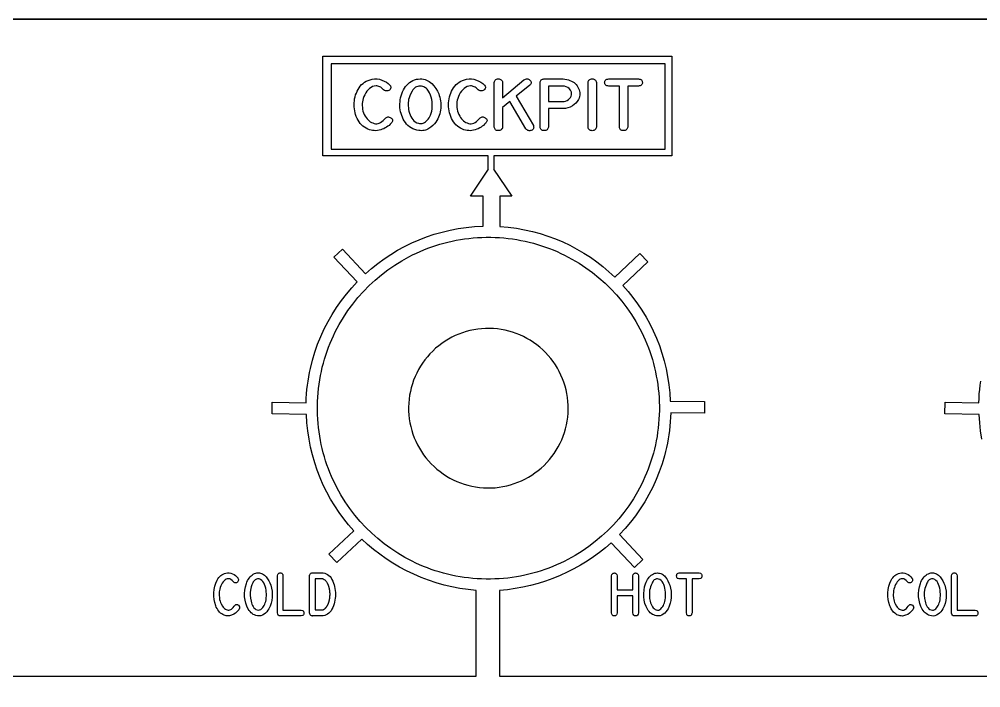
# Model space of a CAD drawing. Extents: x -1 to 333, y -1 to 144.
# Drawn here: x 86.3 to 158, y 94.5 to 144.4 of the extents above; entities that cross this region are included whole.
import ezdxf

# ---------------------------------------------------------------- set-up
doc = ezdxf.new("R2010")
doc.units = 0
for name, color, linetype in [('_BACKPANEL', 5, 'CONTINUOUS'), ('_ENGRAVING', 105, 'CONTINUOUS'), ('_TOPLAYER', 1, 'CONTINUOUS')]:
    doc.layers.add(name, color=color, linetype=linetype)

msp = doc.modelspace()

# ---------------------------------------------------------------- linework, layer by layer
at = {"layer": '_BACKPANEL'}
msp.add_lwpolyline([(332.671, 144.363), (332.671, 139.666), (332.671, 130.272), (332.671, 120.878), (332.671, 41.031), (332.671, 31.637), (10.329, 31.637), (10.329, 41.031), (10.329, 120.878), (10.329, 130.272), (10.329, 139.666), (10.329, 144.363)], close=True, dxfattribs=at)
msp.add_lwpolyline([(121.333, 121.3, 0.414214), (115.302, 115.433, 0.414214), (121.17, 109.401, 0.414214), (127.201, 115.269, 0.414214)], format="xyb", close=True, dxfattribs=at)
at = {"layer": '_ENGRAVING'}
for points in [[(71.668, 95.357), (120.341, 95.357), (120.341, 101.762), (119.732, 101.823), (119.129, 101.91), (118.532, 102.024), (117.944, 102.163), (117.364, 102.327), (116.794, 102.515), (116.235, 102.727), (115.687, 102.961), (115.151, 103.218), (114.628, 103.496), (114.119, 103.795), (113.626, 104.114), (113.148, 104.452), (112.687, 104.809), (112.243, 105.185), (111.818, 105.577), (109.958, 103.831), (109.361, 104.466), (111.214, 106.203), (110.828, 106.645), (110.461, 107.103), (110.115, 107.577), (109.789, 108.066), (109.484, 108.57), (109.202, 109.087), (108.941, 109.618), (108.703, 110.161), (108.489, 110.716), (108.299, 111.282), (108.133, 111.86), (107.992, 112.447), (107.877, 113.044), (107.788, 113.65), (107.725, 114.264), (107.69, 114.887), (105.124, 114.926), (105.138, 115.797), (107.657, 115.758), (107.671, 116.086), (107.692, 116.412), (107.721, 116.736), (107.758, 117.057), (107.802, 117.376), (107.854, 117.692), (107.912, 118.006), (107.978, 118.317), (108.131, 118.931), (108.312, 119.534), (108.519, 120.124), (108.753, 120.701), (109.012, 121.265), (109.295, 121.814), (109.603, 122.349), (109.933, 122.868), (110.286, 123.371), (110.661, 123.858), (111.057, 124.326), (111.472, 124.777), (109.738, 126.625), (110.373, 127.222), (112.096, 125.384), (112.542, 125.773), (113.004, 126.143), (113.481, 126.493), (113.974, 126.822), (114.482, 127.129), (115.004, 127.415), (115.538, 127.678), (116.086, 127.917), (116.646, 128.133), (117.217, 128.324), (117.8, 128.491), (118.392, 128.631), (118.995, 128.746), (119.606, 128.833), (120.227, 128.893), (120.855, 128.925), (120.855, 131.168), (119.915, 131.168), (121.26, 133.185), (121.247, 133.185), (121.247, 134.182), (108.914, 134.182), (108.914, 141.619), (134.943, 141.619), (134.943, 134.182), (121.655, 134.182), (121.655, 133.185), (121.643, 133.185), (123.005, 131.168), (122.105, 131.168), (122.105, 128.902), (122.725, 128.85), (123.337, 128.77), (123.939, 128.664), (124.532, 128.532), (125.114, 128.374), (125.686, 128.191), (126.246, 127.984), (126.794, 127.754), (127.33, 127.5), (127.852, 127.224), (128.361, 126.926), (128.855, 126.607), (129.334, 126.268), (129.798, 125.908), (130.245, 125.529), (130.676, 125.131), (132.552, 126.89), (133.149, 126.255), (131.285, 124.505), (131.669, 124.065), (132.034, 123.61), (132.379, 123.138), (132.703, 122.652), (133.006, 122.152), (133.288, 121.638), (133.548, 121.11), (133.785, 120.571), (134, 120.019), (134.19, 119.456), (134.356, 118.882), (134.498, 118.298), (134.615, 117.705), (134.705, 117.103), (134.77, 116.492), (134.807, 115.874), (137.376, 115.845), (137.366, 114.974), (134.852, 115.002), (134.84, 114.672), (134.819, 114.343), (134.791, 114.017), (134.755, 113.694), (134.712, 113.372), (134.661, 113.054), (134.603, 112.737), (134.537, 112.424), (134.465, 112.113), (134.385, 111.805), (134.204, 111.198), (133.996, 110.604), (133.762, 110.022), (133.502, 109.455), (133.217, 108.901), (132.908, 108.363), (132.575, 107.84), (132.22, 107.334), (131.843, 106.844), (131.445, 106.372), (131.026, 105.919), (132.772, 104.059), (132.137, 103.462), (130.4, 105.312), (129.98, 104.946), (129.542, 104.595), (129.087, 104.262), (128.617, 103.946), (128.132, 103.649), (127.633, 103.37), (127.121, 103.111), (126.597, 102.873), (126.062, 102.654), (125.517, 102.458), (124.963, 102.283), (124.401, 102.13), (123.832, 102.001), (123.256, 101.895), (122.676, 101.814), (122.091, 101.758), (122.091, 95.357), (170.553, 95.357)], [(158.045, 113.044), (157.956, 113.65), (157.893, 114.264), (157.858, 114.887), (155.292, 114.926), (155.306, 115.797), (157.825, 115.758), (157.839, 116.086), (157.86, 116.412), (157.889, 116.736), (157.926, 117.057), (157.97, 117.376)]]:
    msp.add_lwpolyline(points, dxfattribs=at)
for points in [[(109.529, 134.682), (134.439, 134.682), (134.439, 141.033), (109.529, 141.033)], [(114.043, 136.657), (114.023, 136.633), (114.012, 136.62), (114.004, 136.608), (113.926, 136.525), (113.843, 136.447), (113.754, 136.375), (113.659, 136.31), (113.558, 136.251), (113.451, 136.199), (113.339, 136.152), (113.221, 136.112), (113.1, 136.081), (112.979, 136.06), (112.859, 136.05), (112.74, 136.052), (112.621, 136.064), (112.502, 136.087), (112.384, 136.121), (112.266, 136.166), (112.134, 136.23), (112.011, 136.304), (111.897, 136.389), (111.792, 136.483), (111.696, 136.588), (111.61, 136.703), (111.532, 136.829), (111.464, 136.964), (111.404, 137.106), (111.354, 137.249), (111.313, 137.393), (111.281, 137.539), (111.258, 137.686), (111.244, 137.834), (111.239, 137.984), (111.244, 138.135), (111.257, 138.285), (111.28, 138.433), (111.313, 138.577), (111.354, 138.718), (111.405, 138.856), (111.465, 138.991), (111.535, 139.122), (111.614, 139.251), (111.702, 139.372), (111.8, 139.482), (111.907, 139.579), (112.024, 139.665), (112.15, 139.738), (112.285, 139.8), (112.43, 139.85), (112.584, 139.888), (112.767, 139.911), (112.949, 139.909), (113.131, 139.881), (113.313, 139.827), (113.487, 139.752), (113.644, 139.665), (113.785, 139.564), (113.91, 139.449), (113.921, 139.436), (113.961, 139.378), (113.981, 139.317), (113.982, 139.254), (113.962, 139.188), (113.927, 139.127), (113.879, 139.079), (113.819, 139.043), (113.747, 139.019), (113.664, 139.011), (113.586, 139.022), (113.51, 139.054), (113.437, 139.106), (113.293, 139.234), (113.222, 139.284), (113.151, 139.324), (113.081, 139.354), (113.012, 139.375), (112.944, 139.387), (112.876, 139.389), (112.744, 139.372), (112.62, 139.335), (112.503, 139.276), (112.392, 139.196), (112.29, 139.1), (112.197, 138.99), (112.113, 138.868), (112.037, 138.733), (111.973, 138.594), (111.923, 138.46), (111.886, 138.329), (111.863, 138.204), (111.849, 138.066), (111.846, 137.928), (111.853, 137.79), (111.871, 137.651), (111.901, 137.514), (111.944, 137.381), (111.999, 137.253), (112.068, 137.128), (112.135, 137.026), (112.207, 136.934), (112.283, 136.851), (112.363, 136.779), (112.448, 136.717), (112.536, 136.665), (112.629, 136.623), (112.727, 136.591), (112.826, 136.572), (112.924, 136.571), (113.022, 136.586), (113.119, 136.619), (113.216, 136.668), (113.312, 136.735), (113.408, 136.819), (113.503, 136.919), (113.544, 136.968), (113.596, 137.012), (113.648, 137.044), (113.701, 137.066), (113.755, 137.076), (113.809, 137.076), (113.864, 137.064), (113.92, 137.042), (113.976, 137.009), (114.027, 136.969), (114.066, 136.929), (114.092, 136.887), (114.107, 136.843), (114.109, 136.799), (114.099, 136.753), (114.077, 136.706)], [(117.546, 138.803), (117.592, 138.672), (117.631, 138.539), (117.661, 138.406), (117.684, 138.271), (117.699, 138.135), (117.706, 137.998), (117.706, 137.859), (117.697, 137.72), (117.681, 137.581), (117.657, 137.445), (117.624, 137.313), (117.584, 137.183), (117.535, 137.056), (117.479, 136.933), (117.414, 136.813), (117.341, 136.695), (117.236, 136.556), (117.112, 136.429), (116.971, 136.312), (116.812, 136.205), (116.727, 136.159), (116.64, 136.121), (116.551, 136.091), (116.46, 136.069), (116.366, 136.056), (116.27, 136.05), (116.172, 136.053), (116.072, 136.064), (115.912, 136.095), (115.762, 136.139), (115.621, 136.195), (115.49, 136.263), (115.368, 136.343), (115.256, 136.436), (115.154, 136.542), (115.062, 136.659), (114.979, 136.785), (114.905, 136.914), (114.841, 137.047), (114.786, 137.183), (114.741, 137.322), (114.704, 137.465), (114.678, 137.612), (114.66, 137.762), (114.652, 137.914), (114.653, 138.064), (114.663, 138.213), (114.682, 138.362), (114.71, 138.509), (114.747, 138.656), (114.794, 138.801), (114.849, 138.946), (114.914, 139.085), (114.988, 139.214), (115.07, 139.334), (115.162, 139.444), (115.262, 139.544), (115.371, 139.634), (115.49, 139.714), (115.617, 139.784), (115.747, 139.84), (115.88, 139.88), (116.016, 139.904), (116.155, 139.912), (116.286, 139.907), (116.41, 139.89), (116.529, 139.863), (116.641, 139.825), (116.748, 139.776), (116.848, 139.716), (116.942, 139.645), (117.03, 139.563), (117.19, 139.384), (117.329, 139.198), (117.448, 139.004)], [(121.087, 136.657), (121.067, 136.633), (121.056, 136.62), (121.047, 136.608), (120.97, 136.525), (120.887, 136.447), (120.797, 136.375), (120.702, 136.31), (120.602, 136.251), (120.495, 136.199), (120.383, 136.152), (120.265, 136.112), (120.144, 136.081), (120.023, 136.06), (119.903, 136.05), (119.784, 136.052), (119.665, 136.064), (119.546, 136.087), (119.428, 136.121), (119.31, 136.166), (119.178, 136.23), (119.055, 136.304), (118.941, 136.389), (118.836, 136.483), (118.74, 136.588), (118.654, 136.703), (118.576, 136.829), (118.507, 136.964), (118.448, 137.106), (118.398, 137.249), (118.357, 137.393), (118.325, 137.539), (118.302, 137.686), (118.288, 137.834), (118.283, 137.984), (118.288, 138.135), (118.301, 138.285), (118.324, 138.433), (118.356, 138.577), (118.398, 138.718), (118.449, 138.856), (118.509, 138.991), (118.579, 139.122), (118.658, 139.251), (118.746, 139.372), (118.844, 139.482), (118.951, 139.579), (119.067, 139.665), (119.193, 139.738), (119.329, 139.8), (119.473, 139.85), (119.628, 139.888), (119.81, 139.911), (119.993, 139.909), (120.175, 139.881), (120.357, 139.827), (120.531, 139.752), (120.688, 139.665), (120.829, 139.564), (120.954, 139.449), (120.965, 139.436), (121.005, 139.378), (121.025, 139.317), (121.025, 139.254), (121.006, 139.188), (120.97, 139.127), (120.923, 139.079), (120.863, 139.043), (120.79, 139.019), (120.708, 139.011), (120.629, 139.022), (120.554, 139.054), (120.481, 139.106), (120.337, 139.234), (120.265, 139.284), (120.195, 139.324), (120.125, 139.354), (120.056, 139.375), (119.987, 139.387), (119.919, 139.389), (119.788, 139.372), (119.664, 139.335), (119.546, 139.276), (119.436, 139.196), (119.334, 139.1), (119.241, 138.99), (119.156, 138.868), (119.081, 138.733), (119.017, 138.594), (118.967, 138.46), (118.93, 138.329), (118.907, 138.204), (118.893, 138.066), (118.889, 137.928), (118.897, 137.79), (118.915, 137.651), (118.944, 137.514), (118.987, 137.381), (119.043, 137.253), (119.112, 137.128), (119.179, 137.026), (119.251, 136.934), (119.327, 136.851), (119.407, 136.779), (119.491, 136.717), (119.58, 136.665), (119.673, 136.623), (119.77, 136.591), (119.869, 136.572), (119.968, 136.571), (120.066, 136.586), (120.163, 136.619), (120.26, 136.668), (120.356, 136.735), (120.452, 136.819), (120.547, 136.919), (120.588, 136.968), (120.639, 137.012), (120.692, 137.044), (120.745, 137.066), (120.798, 137.076), (120.853, 137.076), (120.908, 137.064), (120.964, 137.042), (121.02, 137.009), (121.071, 136.969), (121.11, 136.929), (121.136, 136.887), (121.15, 136.843), (121.153, 136.799), (121.143, 136.753), (121.121, 136.706)], [(123.906, 139.841), (123.967, 139.875), (124.027, 139.898), (124.084, 139.911), (124.14, 139.914), (124.194, 139.907), (124.247, 139.889), (124.297, 139.861), (124.346, 139.823), (124.388, 139.779), (124.417, 139.735), (124.434, 139.69), (124.439, 139.644), (124.432, 139.598), (124.412, 139.551), (124.38, 139.504), (124.335, 139.456), (123.327, 138.618), (124.605, 136.437), (124.623, 136.373), (124.63, 136.315), (124.627, 136.261), (124.613, 136.213), (124.588, 136.17), (124.554, 136.132), (124.508, 136.099), (124.453, 136.072), (124.393, 136.052), (124.336, 136.042), (124.283, 136.043), (124.232, 136.053), (124.184, 136.074), (124.138, 136.105), (124.096, 136.146), (124.056, 136.198), (122.863, 138.234), (122.308, 137.771), (122.308, 136.315), (122.293, 136.252), (122.27, 136.199), (122.241, 136.153), (122.204, 136.116), (122.161, 136.088), (122.11, 136.067), (122.052, 136.055), (121.988, 136.052), (121.924, 136.057), (121.868, 136.069), (121.819, 136.09), (121.778, 136.119), (121.746, 136.156), (121.721, 136.201), (121.703, 136.254), (121.694, 136.315), (121.694, 139.645), (121.703, 139.706), (121.721, 139.76), (121.746, 139.805), (121.778, 139.842), (121.819, 139.872), (121.868, 139.893), (121.924, 139.906), (121.988, 139.911), (122.052, 139.908), (122.11, 139.896), (122.161, 139.876), (122.204, 139.847), (122.241, 139.809), (122.27, 139.763), (122.293, 139.708), (122.308, 139.645), (122.308, 138.509)], [(126.78, 139.912), (126.822, 139.912), (126.958, 139.899), (127.089, 139.876), (127.215, 139.844), (127.336, 139.803), (127.444, 139.754), (127.544, 139.697), (127.636, 139.633), (127.72, 139.561), (127.796, 139.483), (127.863, 139.396), (127.923, 139.303), (127.973, 139.202), (128.014, 139.098), (128.043, 138.994), (128.061, 138.891), (128.066, 138.789), (128.06, 138.688), (128.041, 138.587), (128.011, 138.486), (127.969, 138.387), (127.883, 138.238), (127.778, 138.106), (127.654, 137.992), (127.512, 137.894), (127.355, 137.815), (127.188, 137.755), (127.01, 137.715), (126.822, 137.695), (126.78, 137.693), (125.722, 137.693), (125.722, 136.32), (125.709, 136.258), (125.688, 136.204), (125.66, 136.158), (125.625, 136.121), (125.583, 136.092), (125.533, 136.071), (125.477, 136.059), (125.413, 136.055), (125.349, 136.059), (125.292, 136.071), (125.243, 136.092), (125.201, 136.121), (125.166, 136.158), (125.139, 136.204), (125.119, 136.258), (125.106, 136.32), (125.106, 139.649), (125.118, 139.704), (125.136, 139.753), (125.162, 139.795), (125.194, 139.831), (125.233, 139.861), (125.28, 139.884), (125.333, 139.902), (125.393, 139.912), (125.413, 139.912)], [(129.302, 136.315), (129.286, 136.252), (129.264, 136.199), (129.236, 136.153), (129.2, 136.116), (129.158, 136.087), (129.109, 136.066), (129.054, 136.054), (128.991, 136.05), (128.929, 136.054), (128.874, 136.067), (128.825, 136.088), (128.783, 136.117), (128.748, 136.154), (128.72, 136.199), (128.698, 136.253), (128.683, 136.315), (128.683, 139.645), (128.698, 139.707), (128.72, 139.761), (128.748, 139.807), (128.783, 139.844), (128.825, 139.873), (128.874, 139.894), (128.929, 139.907), (128.991, 139.911), (129.054, 139.907), (129.109, 139.895), (129.158, 139.874), (129.2, 139.845), (129.236, 139.808), (129.264, 139.762), (129.286, 139.707), (129.302, 139.645)], [(131.024, 136.318), (131.024, 139.381), (130.225, 139.381), (130.153, 139.39), (130.092, 139.405), (130.039, 139.428), (129.996, 139.458), (129.963, 139.494), (129.94, 139.538), (129.926, 139.588), (129.921, 139.646), (129.926, 139.703), (129.941, 139.754), (129.964, 139.798), (129.998, 139.834), (130.04, 139.864), (130.092, 139.887), (130.154, 139.903), (130.225, 139.912), (132.435, 139.912), (132.505, 139.904), (132.566, 139.888), (132.618, 139.865), (132.66, 139.835), (132.694, 139.798), (132.717, 139.755), (132.731, 139.704), (132.736, 139.646), (132.732, 139.588), (132.718, 139.537), (132.695, 139.493), (132.662, 139.457), (132.619, 139.427), (132.567, 139.405), (132.506, 139.389), (132.435, 139.381), (131.638, 139.381), (131.638, 136.318), (131.622, 136.256), (131.599, 136.202), (131.569, 136.156), (131.533, 136.119), (131.489, 136.09), (131.439, 136.07), (131.381, 136.058), (131.317, 136.055), (131.253, 136.06), (131.197, 136.073), (131.149, 136.094), (131.108, 136.123), (131.075, 136.16), (131.05, 136.204), (131.033, 136.257)], [(116.172, 139.377), (116.075, 139.371), (115.984, 139.354), (115.899, 139.325), (115.82, 139.284), (115.748, 139.232), (115.681, 139.168), (115.62, 139.092), (115.566, 139.004), (115.472, 138.825), (115.398, 138.659), (115.342, 138.506), (115.306, 138.368), (115.288, 138.267), (115.277, 138.155), (115.275, 137.902), (115.285, 137.766), (115.303, 137.631), (115.331, 137.497), (115.367, 137.363), (115.412, 137.233), (115.467, 137.11), (115.533, 136.993), (115.608, 136.883), (115.695, 136.785), (115.794, 136.705), (115.906, 136.643), (116.031, 136.599), (116.106, 136.583), (116.178, 136.575), (116.248, 136.575), (116.315, 136.584), (116.379, 136.601), (116.441, 136.627), (116.5, 136.661), (116.557, 136.704), (116.66, 136.799), (116.751, 136.897), (116.827, 136.998), (116.891, 137.102), (116.944, 137.219), (116.988, 137.352), (117.023, 137.503), (117.049, 137.671), (117.063, 137.847), (117.065, 138.023), (117.054, 138.199), (117.029, 138.374), (116.991, 138.546), (116.937, 138.708), (116.869, 138.862), (116.786, 139.007), (116.739, 139.074), (116.686, 139.135), (116.629, 139.19), (116.567, 139.238), (116.501, 139.279), (116.429, 139.315), (116.353, 139.343), (116.272, 139.366)], [(126.78, 139.381), (125.722, 139.381), (125.722, 138.226), (126.78, 138.226), (126.901, 138.235), (127.014, 138.262), (127.12, 138.307), (127.219, 138.37), (127.304, 138.446), (127.37, 138.531), (127.416, 138.625), (127.442, 138.727), (127.447, 138.853), (127.438, 138.914), (127.422, 138.972), (127.398, 139.028), (127.366, 139.082), (127.281, 139.184), (127.175, 139.27), (127.056, 139.332), (126.924, 139.369)], [(121.425, 128.098), (121.754, 128.089), (122.081, 128.072), (122.406, 128.047), (122.728, 128.014), (123.048, 127.973), (123.366, 127.924), (123.68, 127.868), (123.992, 127.804), (124.301, 127.732), (124.607, 127.653), (124.91, 127.567), (125.21, 127.473), (125.506, 127.372), (125.8, 127.265), (126.089, 127.15), (126.376, 127.029), (126.658, 126.901), (126.937, 126.766), (127.483, 126.477), (128.012, 126.163), (128.525, 125.824), (129.02, 125.462), (129.496, 125.077), (129.953, 124.671), (130.39, 124.243), (130.806, 123.794), (131.2, 123.326), (131.572, 122.84), (131.921, 122.335), (132.245, 121.813), (132.545, 121.275), (132.685, 121.001), (132.818, 120.722), (132.945, 120.44), (133.066, 120.154), (133.179, 119.864), (133.286, 119.572), (133.386, 119.276), (133.478, 118.976), (133.564, 118.674), (133.642, 118.369), (133.712, 118.061), (133.775, 117.75), (133.831, 117.437), (133.879, 117.12), (133.919, 116.802), (133.951, 116.481), (133.975, 116.158), (133.991, 115.833), (133.999, 115.505), (133.999, 115.176), (133.99, 114.847), (133.973, 114.52), (133.948, 114.195), (133.915, 113.873), (133.874, 113.553), (133.826, 113.236), (133.769, 112.921), (133.705, 112.609), (133.633, 112.3), (133.554, 111.994), (133.468, 111.691), (133.374, 111.391), (133.273, 111.095), (133.166, 110.802), (133.051, 110.512), (132.93, 110.226), (132.801, 109.943), (132.667, 109.665), (132.378, 109.119), (132.064, 108.589), (131.725, 108.077), (131.363, 107.582), (130.978, 107.106), (130.571, 106.649), (130.143, 106.212), (129.694, 105.796), (129.226, 105.402), (128.74, 105.03), (128.235, 104.682), (127.713, 104.358), (127.175, 104.058), (126.9, 103.918), (126.621, 103.784), (126.339, 103.657), (126.053, 103.537), (125.764, 103.423), (125.471, 103.317), (125.175, 103.217), (124.876, 103.125), (124.574, 103.039), (124.268, 102.961), (123.96, 102.891), (123.649, 102.828), (123.336, 102.772), (123.02, 102.724), (122.701, 102.684), (122.38, 102.652), (122.057, 102.628), (121.732, 102.612), (121.405, 102.604), (121.075, 102.604), (120.746, 102.613), (120.419, 102.63), (120.094, 102.655), (119.772, 102.688), (119.452, 102.729), (119.135, 102.778), (118.82, 102.834), (118.508, 102.898), (118.199, 102.97), (117.893, 103.049), (117.59, 103.135), (117.291, 103.229), (116.994, 103.329), (116.701, 103.437), (116.411, 103.552), (116.125, 103.673), (115.843, 103.801), (115.564, 103.936), (115.018, 104.225), (114.489, 104.539), (113.976, 104.878), (113.481, 105.24), (113.005, 105.624), (112.548, 106.031), (112.111, 106.459), (111.695, 106.908), (111.301, 107.376), (110.929, 107.862), (110.581, 108.367), (110.257, 108.889), (109.957, 109.427), (109.817, 109.701), (109.684, 109.98), (109.557, 110.262), (109.436, 110.548), (109.323, 110.838), (109.216, 111.13), (109.116, 111.426), (109.024, 111.726), (108.939, 112.028), (108.861, 112.333), (108.79, 112.641), (108.727, 112.952), (108.671, 113.265), (108.623, 113.581), (108.583, 113.9), (108.551, 114.221), (108.527, 114.544), (108.511, 114.869), (108.503, 115.197), (108.503, 115.526), (108.512, 115.855), (108.529, 116.182), (108.554, 116.507), (108.587, 116.829), (108.628, 117.149), (108.677, 117.466), (108.733, 117.781), (108.797, 118.093), (108.869, 118.402), (108.948, 118.708), (109.034, 119.011), (109.128, 119.311), (109.229, 119.607), (109.336, 119.9), (109.451, 120.19), (109.572, 120.476), (109.701, 120.759), (109.835, 121.037), (110.124, 121.583), (110.438, 122.113), (110.777, 122.625), (111.139, 123.12), (111.524, 123.596), (111.931, 124.053), (112.359, 124.49), (112.807, 124.906), (113.275, 125.3), (113.761, 125.672), (114.266, 126.02), (114.788, 126.344), (115.326, 126.644), (115.601, 126.784), (115.879, 126.918), (116.162, 127.045), (116.447, 127.165), (116.737, 127.278), (117.03, 127.385), (117.326, 127.485), (117.625, 127.577), (117.927, 127.663), (118.232, 127.741), (118.54, 127.811), (118.851, 127.874), (119.165, 127.93), (119.481, 127.978), (119.799, 128.018), (120.12, 128.05), (120.443, 128.074), (120.768, 128.09), (121.096, 128.098)], [(102.658, 100.36), (102.645, 100.34), (102.638, 100.329), (102.632, 100.32), (102.523, 100.185), (102.399, 100.071), (102.259, 99.978), (102.103, 99.906), (102.022, 99.88), (101.94, 99.863), (101.859, 99.855), (101.779, 99.856), (101.698, 99.866), (101.618, 99.885), (101.538, 99.914), (101.459, 99.951), (101.37, 100.004), (101.287, 100.066), (101.21, 100.136), (101.139, 100.215), (101.074, 100.303), (101.016, 100.399), (100.964, 100.503), (100.917, 100.616), (100.843, 100.853), (100.794, 101.094), (100.769, 101.341), (100.769, 101.591), (100.794, 101.839), (100.843, 102.077), (100.918, 102.304), (101.019, 102.521), (101.078, 102.622), (101.144, 102.713), (101.217, 102.794), (101.295, 102.865), (101.38, 102.927), (101.472, 102.978), (101.569, 103.019), (101.673, 103.051), (101.797, 103.071), (101.92, 103.069), (102.043, 103.045), (102.166, 103), (102.283, 102.938), (102.389, 102.865), (102.484, 102.781), (102.568, 102.686), (102.576, 102.675), (102.603, 102.626), (102.617, 102.576), (102.617, 102.523), (102.604, 102.468), (102.58, 102.417), (102.548, 102.377), (102.507, 102.347), (102.458, 102.328), (102.403, 102.321), (102.349, 102.33), (102.298, 102.357), (102.25, 102.4), (102.152, 102.506), (102.056, 102.581), (101.962, 102.624), (101.916, 102.634), (101.87, 102.635), (101.782, 102.622), (101.698, 102.591), (101.618, 102.542), (101.544, 102.475), (101.475, 102.395), (101.412, 102.304), (101.355, 102.202), (101.305, 102.089), (101.261, 101.974), (101.227, 101.861), (101.203, 101.753), (101.187, 101.649), (101.175, 101.419), (101.192, 101.188), (101.212, 101.074), (101.241, 100.963), (101.279, 100.856), (101.325, 100.753), (101.419, 100.591), (101.47, 100.522), (101.524, 100.462), (101.581, 100.41), (101.641, 100.367), (101.704, 100.331), (101.77, 100.305), (101.837, 100.289), (101.903, 100.288), (101.969, 100.301), (102.035, 100.328), (102.1, 100.369), (102.165, 100.425), (102.229, 100.495), (102.294, 100.579), (102.322, 100.619), (102.392, 100.683), (102.427, 100.701), (102.464, 100.709), (102.5, 100.709), (102.537, 100.699), (102.575, 100.681), (102.613, 100.653), (102.674, 100.586), (102.692, 100.551), (102.701, 100.515), (102.703, 100.478), (102.696, 100.44)], [(105.023, 102.147), (105.08, 101.928), (105.116, 101.705), (105.131, 101.477), (105.125, 101.245), (105.097, 101.017), (105.048, 100.798), (104.977, 100.59), (104.885, 100.392), (104.813, 100.276), (104.73, 100.17), (104.635, 100.072), (104.528, 99.984), (104.411, 99.914), (104.289, 99.871), (104.162, 99.855), (104.028, 99.866), (103.92, 99.892), (103.818, 99.928), (103.723, 99.975), (103.635, 100.032), (103.553, 100.099), (103.477, 100.176), (103.408, 100.264), (103.346, 100.362), (103.24, 100.574), (103.16, 100.798), (103.105, 101.033), (103.075, 101.281), (103.07, 101.532), (103.089, 101.78), (103.134, 102.025), (103.203, 102.267), (103.246, 102.383), (103.296, 102.49), (103.352, 102.59), (103.413, 102.681), (103.481, 102.764), (103.555, 102.839), (103.635, 102.906), (103.721, 102.965), (103.808, 103.011), (103.898, 103.045), (103.99, 103.065), (104.084, 103.071), (104.172, 103.067), (104.256, 103.053), (104.336, 103.031), (104.412, 102.999), (104.484, 102.958), (104.552, 102.908), (104.615, 102.849), (104.674, 102.78), (104.782, 102.632), (104.876, 102.477), (104.956, 102.315)], [(104.095, 102.626), (104.03, 102.621), (103.968, 102.607), (103.911, 102.582), (103.858, 102.548), (103.809, 102.505), (103.764, 102.451), (103.723, 102.388), (103.686, 102.315), (103.623, 102.166), (103.573, 102.027), (103.535, 101.901), (103.51, 101.785), (103.491, 101.608), (103.49, 101.397), (103.509, 101.171), (103.552, 100.948), (103.582, 100.84), (103.62, 100.737), (103.664, 100.64), (103.715, 100.548), (103.773, 100.466), (103.84, 100.4), (103.916, 100.348), (104, 100.312), (104.099, 100.291), (104.192, 100.299), (104.277, 100.335), (104.355, 100.399), (104.425, 100.478), (104.486, 100.56), (104.538, 100.644), (104.58, 100.731), (104.616, 100.828), (104.646, 100.939), (104.67, 101.065), (104.687, 101.205), (104.697, 101.351), (104.698, 101.498), (104.69, 101.644), (104.674, 101.79), (104.648, 101.933), (104.612, 102.069), (104.566, 102.197), (104.51, 102.318), (104.442, 102.424), (104.362, 102.51), (104.269, 102.574), (104.163, 102.617)], [(105.728, 99.857), (105.647, 99.875), (105.614, 99.893), (105.586, 99.918), (105.543, 99.984), (105.52, 100.075), (105.52, 102.849), (105.545, 102.947), (105.564, 102.986), (105.589, 103.017), (105.618, 103.041), (105.652, 103.058), (105.691, 103.068), (105.734, 103.071), (105.777, 103.066), (105.815, 103.055), (105.848, 103.038), (105.876, 103.013), (105.898, 102.982), (105.915, 102.944), (105.934, 102.849), (105.934, 100.295), (107.29, 100.296), (107.382, 100.273), (107.417, 100.253), (107.446, 100.227), (107.469, 100.196), (107.485, 100.16), (107.497, 100.071), (107.483, 99.983), (107.467, 99.947), (107.444, 99.917), (107.415, 99.894), (107.379, 99.876), (107.289, 99.857)], [(108.121, 103.071), (108.813, 103.071), (108.938, 103.064), (109.055, 103.04), (109.164, 103.001), (109.264, 102.946), (109.357, 102.875), (109.441, 102.789), (109.518, 102.687), (109.586, 102.569), (109.646, 102.442), (109.699, 102.312), (109.743, 102.179), (109.779, 102.042), (109.807, 101.903), (109.827, 101.76), (109.839, 101.614), (109.843, 101.465), (109.839, 101.316), (109.827, 101.17), (109.807, 101.027), (109.779, 100.888), (109.743, 100.751), (109.698, 100.618), (109.646, 100.488), (109.585, 100.36), (109.517, 100.243), (109.44, 100.141), (109.356, 100.055), (109.263, 99.984), (109.163, 99.929), (109.054, 99.89), (108.938, 99.866), (108.813, 99.858), (108.121, 99.858), (108.124, 99.858), (108.121, 99.858), (108.068, 99.868), (108.001, 99.896), (107.954, 99.941), (107.925, 100.003), (107.917, 100.081), (107.915, 100.081), (107.917, 102.852), (107.915, 102.864), (107.933, 102.944), (107.953, 102.979), (107.979, 103.011), (108.01, 103.038), (108.045, 103.056), (108.082, 103.068), (108.122, 103.071)], [(108.813, 100.301), (108.819, 100.301), (108.826, 100.301), (108.831, 100.302), (108.838, 100.302), (108.845, 100.303), (108.853, 100.304), (108.859, 100.305), (108.866, 100.306), (108.872, 100.306), (108.879, 100.307), (108.891, 100.31), (108.897, 100.313), (108.904, 100.317), (108.911, 100.317), (108.919, 100.32), (108.925, 100.321), (108.932, 100.324), (108.945, 100.331), (108.96, 100.337), (108.966, 100.339), (108.973, 100.343), (108.985, 100.351), (109, 100.359), (109.006, 100.363), (109.013, 100.368), (109.026, 100.378), (109.033, 100.382), (109.041, 100.387), (109.047, 100.392), (109.054, 100.398), (109.06, 100.402), (109.067, 100.408), (109.082, 100.42), (109.094, 100.433), (109.1, 100.439), (109.107, 100.447), (109.113, 100.453), (109.12, 100.461), (109.133, 100.473), (109.139, 100.48), (109.147, 100.488), (109.153, 100.495), (109.16, 100.503), (109.172, 100.519), (109.185, 100.536), (109.197, 100.553), (109.202, 100.562), (109.21, 100.571), (109.215, 100.58), (109.222, 100.589), (109.227, 100.6), (109.233, 100.61), (109.245, 100.629), (109.25, 100.639), (109.257, 100.649), (109.262, 100.659), (109.269, 100.67), (109.277, 100.69), (109.283, 100.701), (109.289, 100.713), (109.294, 100.724), (109.301, 100.735), (109.305, 100.746), (109.31, 100.759), (109.32, 100.782), (109.33, 100.808), (109.334, 100.819), (109.339, 100.833), (109.343, 100.845), (109.348, 100.859), (109.355, 100.884), (109.359, 100.897), (109.364, 100.911), (109.371, 100.938), (109.38, 100.964), (109.383, 100.978), (109.386, 100.993), (109.389, 101.006), (109.394, 101.021), (109.396, 101.033), (109.399, 101.048), (109.404, 101.077), (109.406, 101.091), (109.41, 101.106), (109.411, 101.119), (109.414, 101.134), (109.419, 101.164), (109.421, 101.178), (109.424, 101.194), (109.427, 101.223), (109.428, 101.237), (109.43, 101.253), (109.433, 101.283), (109.435, 101.313), (109.436, 101.344), (109.438, 101.374), (109.438, 101.389), (109.441, 101.405), (109.441, 101.419), (109.442, 101.435), (109.442, 101.449), (109.442, 101.465), (109.442, 101.48), (109.442, 101.495), (109.441, 101.51), (109.441, 101.526), (109.441, 101.54), (109.441, 101.556), (109.438, 101.587), (109.436, 101.616), (109.433, 101.649), (109.432, 101.677), (109.429, 101.707), (109.427, 101.721), (109.426, 101.736), (109.42, 101.766), (109.417, 101.78), (109.416, 101.794), (109.411, 101.824), (109.407, 101.854), (109.399, 101.882), (109.395, 101.909), (109.391, 101.922), (109.388, 101.937), (109.383, 101.951), (109.38, 101.965), (109.373, 101.992), (109.366, 102.019), (109.36, 102.031), (109.357, 102.044), (109.348, 102.071), (109.339, 102.096), (109.334, 102.107), (109.33, 102.121), (109.324, 102.132), (109.32, 102.144), (109.31, 102.168), (109.301, 102.19), (109.291, 102.213), (109.285, 102.224), (109.28, 102.234), (109.269, 102.256), (109.257, 102.276), (109.25, 102.286), (109.245, 102.296), (109.233, 102.315), (109.227, 102.325), (109.223, 102.334), (109.198, 102.37), (109.175, 102.405), (109.148, 102.436), (109.122, 102.466), (109.097, 102.493), (109.069, 102.516), (109.041, 102.54), (109.013, 102.56), (108.986, 102.577), (108.96, 102.591), (108.932, 102.602), (108.904, 102.613), (108.891, 102.617), (108.879, 102.623), (108.853, 102.627), (108.826, 102.629), (108.819, 102.629), (108.813, 102.629), (108.328, 102.629), (108.328, 100.301)], [(130.431, 100.075), (130.431, 102.839), (130.456, 102.937), (130.476, 102.976), (130.5, 103.007), (130.529, 103.031), (130.563, 103.048), (130.602, 103.058), (130.645, 103.06), (130.688, 103.056), (130.726, 103.045), (130.759, 103.027), (130.786, 103.003), (130.809, 102.972), (130.826, 102.934), (130.844, 102.839), (130.844, 101.806), (132.023, 101.806), (132.023, 102.839), (132.048, 102.936), (132.09, 103.005), (132.119, 103.029), (132.151, 103.046), (132.189, 103.057), (132.23, 103.06), (132.272, 103.057), (132.31, 103.047), (132.343, 103.03), (132.371, 103.005), (132.395, 102.974), (132.414, 102.936), (132.439, 102.839), (132.439, 100.075), (132.414, 99.979), (132.371, 99.91), (132.343, 99.886), (132.31, 99.869), (132.272, 99.859), (132.23, 99.855), (132.189, 99.859), (132.151, 99.869), (132.119, 99.887), (132.09, 99.911), (132.048, 99.979), (132.023, 100.075), (132.023, 101.362), (130.844, 101.362), (130.844, 100.075), (130.826, 99.98), (130.809, 99.943), (130.786, 99.912), (130.759, 99.888), (130.726, 99.871), (130.645, 99.856), (130.602, 99.859), (130.563, 99.869), (130.529, 99.885), (130.5, 99.909), (130.476, 99.94), (130.456, 99.978)], [(134.785, 102.14), (134.842, 101.922), (134.878, 101.699), (134.893, 101.472), (134.887, 101.241), (134.86, 101.013), (134.811, 100.796), (134.74, 100.588), (134.648, 100.391), (134.577, 100.276), (134.494, 100.17), (134.399, 100.072), (134.292, 99.984), (134.176, 99.914), (134.055, 99.871), (133.927, 99.856), (133.794, 99.867), (133.686, 99.893), (133.585, 99.929), (133.49, 99.975), (133.402, 100.032), (133.32, 100.099), (133.245, 100.176), (133.177, 100.263), (133.114, 100.361), (133.009, 100.572), (132.929, 100.795), (132.874, 101.03), (132.844, 101.276), (132.839, 101.527), (132.859, 101.774), (132.903, 102.018), (132.972, 102.259), (133.015, 102.375), (133.065, 102.482), (133.12, 102.581), (133.182, 102.672), (133.249, 102.755), (133.323, 102.83), (133.402, 102.896), (133.488, 102.955), (133.575, 103.001), (133.665, 103.035), (133.756, 103.055), (133.85, 103.061), (133.938, 103.057), (134.021, 103.043), (134.101, 103.02), (134.177, 102.989), (134.248, 102.948), (134.316, 102.898), (134.379, 102.839), (134.438, 102.771), (134.546, 102.623), (134.639, 102.468), (134.719, 102.308)], [(133.861, 102.617), (133.796, 102.612), (133.735, 102.598), (133.678, 102.574), (133.625, 102.54), (133.576, 102.496), (133.531, 102.443), (133.49, 102.38), (133.453, 102.308), (133.391, 102.158), (133.34, 102.021), (133.303, 101.894), (133.278, 101.779), (133.259, 101.603), (133.258, 101.393), (133.277, 101.168), (133.319, 100.945), (133.35, 100.837), (133.387, 100.735), (133.431, 100.638), (133.482, 100.546), (133.54, 100.465), (133.607, 100.399), (133.682, 100.347), (133.766, 100.311), (133.865, 100.291), (133.957, 100.298), (134.042, 100.334), (134.12, 100.398), (134.19, 100.477), (134.25, 100.558), (134.302, 100.642), (134.345, 100.728), (134.38, 100.825), (134.41, 100.936), (134.433, 101.061), (134.451, 101.201), (134.461, 101.347), (134.462, 101.493), (134.454, 101.639), (134.438, 101.785), (134.412, 101.927), (134.376, 102.062), (134.33, 102.189), (134.274, 102.31), (134.207, 102.416), (134.127, 102.501), (134.034, 102.565), (133.929, 102.608)], [(136.023, 100.078), (136.023, 102.62), (135.486, 102.62), (135.396, 102.64), (135.361, 102.659), (135.332, 102.684), (135.31, 102.714), (135.294, 102.75), (135.281, 102.84), (135.294, 102.93), (135.31, 102.966), (135.333, 102.996), (135.361, 103.021), (135.396, 103.04), (135.486, 103.061), (136.972, 103.061), (137.061, 103.041), (137.095, 103.022), (137.124, 102.997), (137.146, 102.967), (137.162, 102.93), (137.175, 102.84), (137.163, 102.75), (137.147, 102.713), (137.125, 102.683), (137.096, 102.658), (137.061, 102.64), (136.972, 102.62), (136.436, 102.62), (136.436, 100.078), (136.41, 99.981), (136.39, 99.943), (136.365, 99.912), (136.336, 99.888), (136.302, 99.872), (136.263, 99.862), (136.22, 99.859), (136.139, 99.874), (136.107, 99.891), (136.08, 99.915), (136.058, 99.946), (136.041, 99.983)], [(152.92, 100.357), (152.907, 100.337), (152.9, 100.326), (152.894, 100.316), (152.785, 100.182), (152.661, 100.068), (152.521, 99.975), (152.365, 99.903), (152.284, 99.877), (152.202, 99.86), (152.121, 99.851), (152.041, 99.853), (151.96, 99.863), (151.88, 99.882), (151.8, 99.91), (151.721, 99.948), (151.632, 100.001), (151.549, 100.063), (151.472, 100.133), (151.401, 100.212), (151.336, 100.299), (151.278, 100.395), (151.226, 100.5), (151.179, 100.613), (151.105, 100.85), (151.056, 101.091), (151.031, 101.337), (151.031, 101.588), (151.056, 101.836), (151.106, 102.073), (151.181, 102.301), (151.281, 102.517), (151.34, 102.618), (151.406, 102.709), (151.479, 102.791), (151.557, 102.862), (151.642, 102.923), (151.734, 102.975), (151.831, 103.016), (151.936, 103.048), (152.059, 103.068), (152.182, 103.066), (152.305, 103.042), (152.428, 102.997), (152.545, 102.935), (152.651, 102.862), (152.746, 102.778), (152.831, 102.682), (152.838, 102.671), (152.865, 102.623), (152.879, 102.573), (152.879, 102.52), (152.866, 102.465), (152.842, 102.414), (152.81, 102.374), (152.769, 102.344), (152.72, 102.325), (152.665, 102.317), (152.612, 102.327), (152.56, 102.353), (152.512, 102.397), (152.414, 102.503), (152.318, 102.578), (152.224, 102.621), (152.178, 102.63), (152.132, 102.632), (152.044, 102.618), (151.96, 102.587), (151.881, 102.538), (151.806, 102.472), (151.737, 102.391), (151.674, 102.3), (151.617, 102.198), (151.567, 102.086), (151.523, 101.97), (151.489, 101.858), (151.465, 101.75), (151.449, 101.645), (151.437, 101.416), (151.454, 101.185), (151.474, 101.071), (151.503, 100.96), (151.541, 100.853), (151.587, 100.749), (151.681, 100.587), (151.732, 100.519), (151.787, 100.459), (151.844, 100.407), (151.903, 100.363), (151.966, 100.328), (152.032, 100.301), (152.099, 100.286), (152.165, 100.285), (152.231, 100.298), (152.297, 100.325), (152.362, 100.366), (152.427, 100.422), (152.492, 100.491), (152.556, 100.575), (152.584, 100.616), (152.654, 100.679), (152.689, 100.697), (152.726, 100.706), (152.762, 100.706), (152.8, 100.696), (152.837, 100.677), (152.875, 100.65), (152.936, 100.583), (152.954, 100.548), (152.963, 100.512), (152.965, 100.475), (152.958, 100.437)], [(155.285, 102.144), (155.342, 101.925), (155.378, 101.701), (155.393, 101.474), (155.387, 101.242), (155.36, 101.013), (155.31, 100.795), (155.239, 100.587), (155.147, 100.388), (155.075, 100.273), (154.992, 100.166), (154.897, 100.069), (154.79, 99.981), (154.673, 99.91), (154.552, 99.867), (154.424, 99.851), (154.29, 99.863), (154.182, 99.889), (154.08, 99.925), (153.985, 99.972), (153.897, 100.028), (153.815, 100.096), (153.739, 100.173), (153.67, 100.261), (153.608, 100.359), (153.502, 100.571), (153.422, 100.795), (153.367, 101.03), (153.337, 101.277), (153.332, 101.529), (153.352, 101.777), (153.396, 102.022), (153.465, 102.263), (153.508, 102.379), (153.558, 102.487), (153.614, 102.587), (153.675, 102.678), (153.743, 102.761), (153.817, 102.836), (153.897, 102.903), (153.983, 102.961), (154.07, 103.008), (154.16, 103.041), (154.252, 103.061), (154.346, 103.068), (154.434, 103.064), (154.518, 103.05), (154.598, 103.027), (154.674, 102.995), (154.746, 102.954), (154.814, 102.904), (154.877, 102.845), (154.937, 102.777), (155.044, 102.628), (155.138, 102.473), (155.218, 102.312)], [(154.358, 102.623), (154.292, 102.618), (154.231, 102.603), (154.173, 102.579), (154.12, 102.545), (154.071, 102.501), (154.026, 102.448), (153.985, 102.385), (153.948, 102.312), (153.885, 102.162), (153.835, 102.024), (153.797, 101.897), (153.773, 101.782), (153.753, 101.605), (153.752, 101.394), (153.771, 101.168), (153.814, 100.945), (153.844, 100.836), (153.882, 100.734), (153.926, 100.636), (153.977, 100.545), (154.035, 100.463), (154.103, 100.397), (154.178, 100.345), (154.262, 100.308), (154.361, 100.288), (154.454, 100.296), (154.539, 100.332), (154.617, 100.396), (154.687, 100.475), (154.748, 100.557), (154.8, 100.641), (154.842, 100.727), (154.878, 100.825), (154.908, 100.936), (154.932, 101.062), (154.949, 101.201), (154.959, 101.348), (154.96, 101.494), (154.952, 101.641), (154.936, 101.787), (154.91, 101.93), (154.874, 102.065), (154.828, 102.193), (154.772, 102.314), (154.705, 102.421), (154.624, 102.506), (154.531, 102.57), (154.425, 102.613)], [(155.99, 99.853), (155.909, 99.872), (155.876, 99.89), (155.848, 99.914), (155.805, 99.981), (155.782, 100.072), (155.782, 102.845), (155.807, 102.944), (155.826, 102.983), (155.851, 103.014), (155.88, 103.038), (155.914, 103.055), (155.953, 103.065), (155.996, 103.067), (156.039, 103.063), (156.078, 103.052), (156.11, 103.034), (156.138, 103.01), (156.16, 102.979), (156.177, 102.941), (156.196, 102.845), (156.196, 100.291), (157.553, 100.293), (157.644, 100.269), (157.679, 100.249), (157.709, 100.224), (157.731, 100.193), (157.747, 100.157), (157.759, 100.068), (157.745, 99.979), (157.729, 99.944), (157.706, 99.914), (157.677, 99.89), (157.641, 99.872), (157.551, 99.853)]]:
    msp.add_lwpolyline(points, close=True, dxfattribs=at)
at = {"layer": '_TOPLAYER'}
msp.add_lwpolyline([(190.131, 144.363), (152.494, 144.363), (104.668, 144.363), (104.409, 144.363), (12.601, 144.363)], dxfattribs=at)
msp.add_lwpolyline([(121.333, 121.3, 0.414214), (115.302, 115.433, 0.414214), (121.17, 109.401, 0.414214), (127.201, 115.269, 0.414214)], format="xyb", close=True, dxfattribs=at)

doc.saveas('drawing.dxf')
